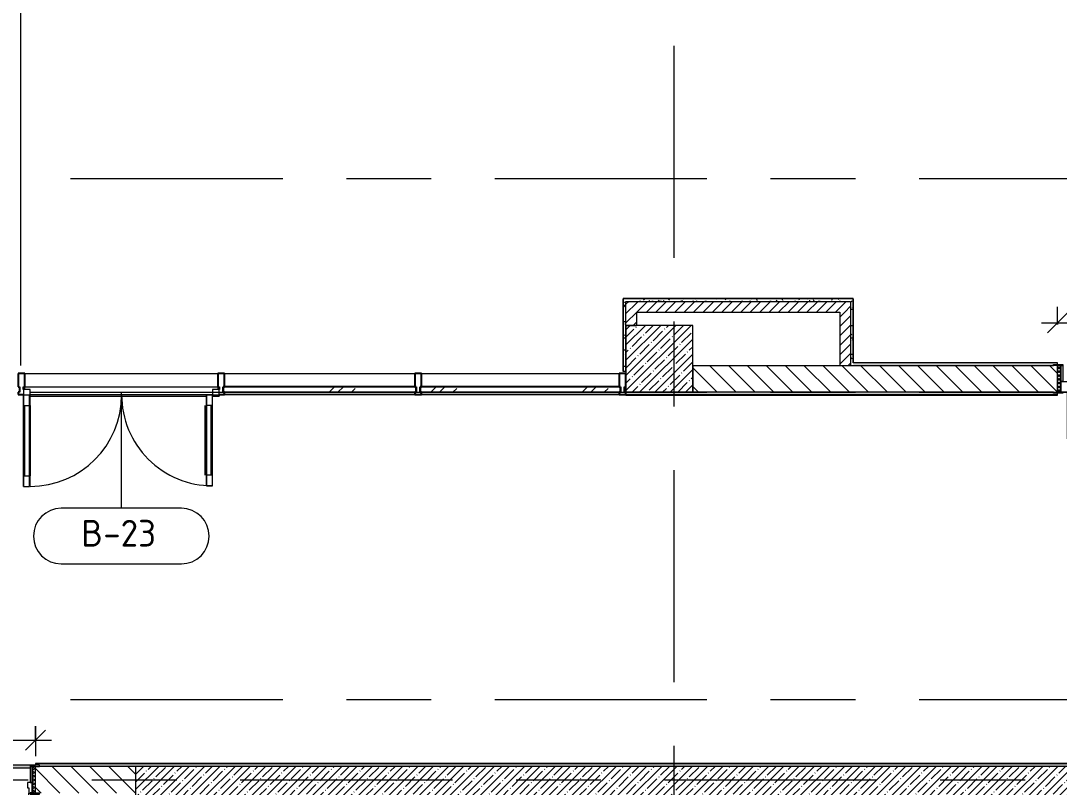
# Model space of a CAD drawing. Header units: millimetres. Extents: x 81632 to 272167, y -8553 to 29000.
# Drawn here: x 111071 to 118843, y 10444 to 16180 of the extents above; entities that cross this region are included whole.
import ezdxf

# ---------------------------------------------------------------- set-up
doc = ezdxf.new("R2010")
doc.units = ezdxf.units.MM
doc.linetypes.add('Осевая', pattern=[3175, 635, -476.25, 1587.5, -476.25])
for name, color, linetype, lineweight in [('A-ANNO-DIMS', 7, 'Continuous', 9), ('A-ANNO-DIMS-100', 7, 'Continuous', 9), ('A-DETL-GENF', 7, 'Continuous', 9), ('A-DOOR', 7, 'Continuous', 9), ('A-DOOR-FRAM-2', 7, 'Continuous', 9), ('A-DOOR-IDEN', 7, 'Continuous', 9), ('A-GLAZ-CURT', 7, 'Continuous', 9), ('A-GLAZ-CURT-1', 7, 'Continuous', 25), ('A-GLAZ-CWMG', 7, 'Continuous', 9), ('A-GLAZ-CWMG-1', 7, 'Continuous', 25), ('A-WALL', 7, 'Continuous', 9), ('I-WALL', 7, 'Continuous', 9), ('S-COLS', 7, 'Continuous', 9), ('Ограждение', 7, 'Continuous', 9), ('Оси-2', 7, 'Осевая', 9), ('Поручни', 7, 'Continuous', 9)]:
    doc.layers.add(name, color=color, linetype=linetype, lineweight=lineweight)
for name, color, linetype, lineweight, true_color in [('A-DOOR-1', 1, 'Continuous', 9, 0xff0000), ('A-DOOR-2', 1, 'Continuous', 13, 0xff0000), ('A-DOOR-FRAM-1', 1, 'Continuous', 13, 0xff0000), ('A-WALL-1', 7, 'Continuous', 9, 0x3c3c3c), ('A-WALL-FNSH-1', 7, 'Continuous', 9, 0x3c3c3c)]:
    doc.layers.add(name, color=color, linetype=linetype, lineweight=lineweight, true_color=true_color)
doc.styles.add('GOST Common', font='GOST_Common.ttf', dxfattribs={"height": 200})
doc.styles.add('ISOCPEUR', font='isocpeur.ttf', dxfattribs={"width": 0.9, "height": 250})
doc.dimstyles.new('ISO-2_5_0_9К_БОЛЬШОЙ', dxfattribs={"dimscale": 304.8, "dimtxt": 248.995294, "dimasz": 0.492126, "dimexe": 0.393701, "dimexo": 0.984252, "dimgap": 0, "dimtad": 1, "dimdec": 0, "dimrnd": 10, "dimzin": 0, "dimdsep": 46, "dimtxsty": 'ISOCPEUR', "dimblk1": 'OBLIQUE', "dimblk2": 'OBLIQUE', "dimsah": 1, "dimcen": 0.09, "dimdle": 0.393701, "dimazin": 0, "dimtfac": 1, "dimtdec": 4, "dimtix": 1, "dimtmove": 0, "dimatfit": 3, "dimfxl": 1, "dimtvp": 1, "dimtolj": 1, "dimtzin": 0, "dimarcsym": 2})
pattern_1 = [(135, (0, 0), (-70.71068, -70.71068), [])]
pattern_2 = [(45, (0, 0), (-57.024626, 57.024626), []), (45, (57.025, 0), (-57.024626, 57.024626), [100.806, -20.161, 3.353, -16.808])]
pattern_3 = [(45, (0, 0), (-35.35534, 35.35534), [])]
pattern_4 = [(0, (0, 0), (121.92, 30.48), [10.058, -81.382, 10.058, -81.382, -487.68]), (0, (0, 0), (121.92, 30.48), [-182.88, 10.058, -172.822, 10.058, -81.382, -213.36]), (0, (0, 0), (121.92, 30.48), [-457.2, 10.058, -50.902, 10.058, -142.342]), (120, (45.72, 15.24), (-87.356454, 90.345817), [10.058, -81.382, 10.058, -81.382, -487.68]), (120, (45.72, 15.24), (-87.356454, 90.345817), [-182.88, 10.058, -172.822, 10.058, -81.382, -213.36]), (120, (45.72, 15.24), (-87.356454, 90.345817), [-457.2, 10.058, -50.902, 10.058, -142.342]), (240, (60.96, 76.2), (-34.563546, -120.825817), [10.058, -81.382, 10.058, -81.382, -487.68]), (240, (60.96, 76.2), (-34.563546, -120.825817), [-182.88, 10.058, -172.822, 10.058, -81.382, -213.36]), (240, (60.96, 76.2), (-34.563546, -120.825817), [-457.2, 10.058, -50.902, 10.058, -142.342])]

# ---------------------------------------------------------------- blocks, each defined once
blk = doc.blocks.new('110_Дверь_СКБ_1Ст_Внутренняя1 - Д-8 950x2100h_охрана-31784688-План заполнения и маркировки дверных проемов 2 этажа в осях 23-33')
at = {"layer": 'A-DOOR'}
h = blk.add_hatch(dxfattribs=at)
h.set_pattern_fill('FP_6', color=256, style=0, pattern_type=2)
h.set_pattern_definition([(135, (1826.41, 164.685), (-14.14214, -14.14214), []), (225, (1826.41, 164.685), (14.14214, -14.14214), [])])
h.paths.add_polyline_path([(487.5, 100), (462.5, 100), (462.5, -100), (487.5, -100), (487.5, -42.4)])
at = {"layer": 'A-DOOR-FRAM-2'}
h = blk.add_hatch(dxfattribs=at)
h.set_pattern_fill('FP_7', color=256, style=0, pattern_type=2)
h.set_pattern_definition([(45, (-296.384, 164.685), (-14.1421, 14.1421), []), (135, (-296.384, 164.685), (-14.1421, -14.1421), [])])
h.paths.add_polyline_path([(-437.5, 100), (-462.5, 100), (-462.5, -100), (-437.5, -100), (-437.5, -42.4)])
at = {"layer": 'A-DOOR-1'}
blk.add_arc((437.5, 100), 850, 90, 180, dxfattribs=at)
at = {"layer": 'A-DOOR-2'}
for p, q in [((437.5, 950), (397.5, 950)), ((397.5, 950), (397.5, 100)), ((437.5, 100), (437.5, 950)), ((397.5, 100), (437.5, 100))]:
    blk.add_line(p, q, dxfattribs=at)
at = {"layer": 'A-DOOR-FRAM-1'}
for p, q in [((-422.5, 108), (-492.5, 108)), ((-492.5, 108), (-492.5, 100)), ((-492.5, 100), (-422.5, 100)), ((-437.5, 100), (-462.5, 100)), ((-462.5, 100), (-462.5, -100)), ((-412.5, 100), (-437.5, 100)), ((-437.5, 100), (-437.5, 20)), ((-437.5, -100), (-437.5, 100)), ((-422.5, 100), (-437.5, 100)), ((-437.5, 100), (-437.5, 99)), ((-437.5, 99), (-422.5, 99)), ((-422.5, 100), (-422.5, 108)), ((-422.5, 99), (-422.5, 100)), ((-412.5, 60), (-412.5, 100)), ((437.5, 100), (437.5, 60)), ((462.5, 100), (437.5, 100)), ((517.5, 108), (447.5, 108)), ((447.5, 108), (447.5, 100)), ((462.5, 100), (447.5, 100)), ((447.5, 100), (447.5, 99)), ((447.5, 100), (517.5, 100)), ((447.5, 99), (462.5, 99)), ((462.5, 20), (462.5, 100)), ((487.5, 100), (462.5, 100)), ((462.5, 100), (462.5, -100)), ((462.5, 99), (462.5, 100)), ((487.5, -100), (487.5, 100)), ((517.5, 100), (517.5, 108)), ((-437.5, 20), (-402.5, 20)), ((-422.5, 20), (-437.5, 20)), ((-437.5, 20), (-437.5, -100)), ((-422.5, -100), (-422.5, 20)), ((-402.5, 60), (-412.5, 60)), ((-402.5, 20), (-402.5, 60)), ((437.5, 60), (427.5, 60)), ((427.5, 60), (427.5, 20)), ((427.5, 20), (462.5, 20)), ((462.5, 20), (447.5, 20)), ((447.5, 20), (447.5, -100)), ((462.5, -100), (462.5, 20)), ((-422.5, -100), (-492.5, -100)), ((-492.5, -100), (-492.5, -108)), ((-492.5, -108), (-422.5, -108)), ((-462.5, -100), (-437.5, -100)), ((-437.5, -100), (-422.5, -100)), ((-422.5, -108), (-422.5, -100)), ((447.5, -100), (462.5, -100)), ((517.5, -100), (447.5, -100)), ((447.5, -100), (447.5, -108)), ((447.5, -108), (517.5, -108)), ((462.5, -100), (487.5, -100)), ((517.5, -108), (517.5, -100))]:
    blk.add_line(p, q, dxfattribs=at)
blk = doc.blocks.new('110_Дверь_СКБ_2Ст - Д-6_п__ ДОО_Дв_1450x2100h_Дверь из раздевальной в коридор-32371698-План заполнения и маркировки дверных проемов 2 этажа в осях 23-33')
at = {"layer": 'A-DOOR'}
h = blk.add_hatch(dxfattribs=at)
h.set_pattern_fill('FP_40', color=256, style=0, pattern_type=2)
h.set_pattern_definition([(225, (1576.41, -164.685), (-14.14214, 14.14214), []), (135, (1576.41, -164.685), (14.14214, 14.14214), [])])
h.paths.add_polyline_path([(737.5, -100), (737.5, 100), (712.5, 100), (712.5, -100)])
at = {"layer": 'A-DOOR-FRAM-2'}
h = blk.add_hatch(dxfattribs=at)
h.set_pattern_fill('FP_41', color=256, style=0, pattern_type=2)
h.set_pattern_definition([(315, (-546.384, -164.685), (-14.1421, -14.1421), []), (225, (-546.384, -164.685), (-14.1421, 14.1421), [])])
h.paths.add_polyline_path([(-687.5, -100), (-687.5, 100), (-712.5, 100), (-712.5, -100)])
at = {"layer": 'A-DOOR-1'}
for centre, radius, start, end in [((-637.5, -100), 350, 270, 0), ((662.5, -100), 950, 180, 270)]:
    blk.add_arc(centre, radius, start, end, dxfattribs=at)
at = {"layer": 'A-DOOR-2'}
for p, q in [((-637.5, -100), (-587.5, -100)), ((-637.5, -450), (-637.5, -100)), ((-587.5, -100), (-587.5, -450)), ((612.5, -100), (662.5, -100)), ((612.5, -1050), (612.5, -100)), ((662.5, -100), (662.5, -1050)), ((-587.5, -450), (-637.5, -450)), ((662.5, -1050), (612.5, -1050))]:
    blk.add_line(p, q, dxfattribs=at)
at = {"layer": 'A-DOOR-FRAM-1'}
for p, q in [((-742.5, 108), (-672.5, 108)), ((-742.5, 100), (-742.5, 108)), ((-672.5, 100), (-742.5, 100)), ((-712.5, 100), (-687.5, 100)), ((-712.5, -100), (-712.5, 100)), ((-687.5, 100), (-687.5, -100)), ((-687.5, 100), (-672.5, 100)), ((-687.5, -20), (-687.5, 100)), ((-672.5, 108), (-672.5, 100)), ((-672.5, 100), (-672.5, -20)), ((697.5, 100), (697.5, 108)), ((697.5, 108), (767.5, 108)), ((697.5, -20), (697.5, 100)), ((697.5, 100), (712.5, 100)), ((767.5, 100), (697.5, 100)), ((712.5, -100), (712.5, 100)), ((712.5, 100), (737.5, 100)), ((712.5, 100), (712.5, -20)), ((737.5, 100), (737.5, -100)), ((767.5, 108), (767.5, 100)), ((-687.5, -20), (-627.5, -20)), ((-687.5, -100), (-687.5, -20)), ((-672.5, -20), (-687.5, -20)), ((-637.5, -50), (-637.5, -100)), ((-627.5, -50), (-637.5, -50)), ((-627.5, -20), (-627.5, -50)), ((652.5, -20), (712.5, -20)), ((652.5, -50), (652.5, -20)), ((662.5, -50), (652.5, -50)), ((662.5, -100), (662.5, -50)), ((712.5, -20), (697.5, -20)), ((712.5, -20), (712.5, -100)), ((-742.5, -100), (-672.5, -100)), ((-742.5, -108), (-742.5, -100)), ((-672.5, -108), (-742.5, -108)), ((-687.5, -100), (-712.5, -100)), ((-637.5, -100), (-687.5, -100)), ((-672.5, -100), (-672.5, -108)), ((712.5, -100), (662.5, -100)), ((697.5, -108), (697.5, -100)), ((697.5, -100), (767.5, -100)), ((767.5, -108), (697.5, -108)), ((737.5, -100), (712.5, -100)), ((767.5, -100), (767.5, -108))]:
    blk.add_line(p, q, dxfattribs=at)
blk = doc.blocks.new('Прямоугольный импост - Импост структурный с накладкой - 160мм Темный-32356295-План заполнения и маркировки дверных проемов 2 этажа в осях 23-33')
at = {"layer": 'A-GLAZ-CWMG-1'}
for p, q in [((-50, 40), (-50, 140)), ((-50, 140), (0, 140)), ((0, 140), (0, 40)), ((-40, 40), (-50, 40)), ((-40, 20), (-40, 40)), ((-10, 40), (-10, 0)), ((0, 40), (-10, 40)), ((-10, 0), (0, 0)), ((0, 0), (0, -17)), ((0, -17), (-40, -17))]:
    blk.add_line(p, q, dxfattribs=at)
blk = doc.blocks.new('Системная панель - Стекло - 40мм-32428871-План заполнения и маркировки дверных проемов 2 этажа в осях 23-33')
at = {"layer": 'A-GLAZ-CURT'}
h = blk.add_hatch(dxfattribs=at)
h.set_pattern_fill('FP_44', color=256, style=0, pattern_type=2)
h.set_pattern_definition([(225, (114910, 13300), (282.8427, -282.8427), [200, -600]), (225, (115110, 13400), (282.8427, -282.8427), [600, -200]), (225, (114710, 13500), (282.8427, -282.8427), [200, -600])])
h.paths.add_polyline_path([(-749.5, 0), (-749.5, -40), (749.5, -40), (749.5, 0), (-281.5, 0)])
at = {"layer": 'A-GLAZ-CURT-1'}
for p, q in [((749.5, 0), (-749.5, 0)), ((-749.5, 0), (-749.5, -40)), ((749.5, -40), (749.5, 0)), ((-749.5, -40), (749.5, -40))]:
    blk.add_line(p, q, dxfattribs=at)
blk = doc.blocks.new('Прямоугольный импост - Импост структурный с накладкой - 160мм Темный-32428319-План заполнения и маркировки дверных проемов 2 этажа в осях 23-33')
at = {"layer": 'A-GLAZ-CWMG-1'}
for p, q in [((0, 140), (-50, 140)), ((-50, 140), (-50, 40)), ((0, 40), (0, 140)), ((-50, 40), (-40, 40)), ((-40, 0), (-50, 0)), ((-50, 0), (-50, -17)), ((-40, 40), (-40, 0)), ((-10, 0), (-10, 40)), ((-10, 40), (0, 40)), ((0, 0), (-10, 0)), ((0, -17), (0, 0)), ((-50, -17), (0, -17))]:
    blk.add_line(p, q, dxfattribs=at)
blk = doc.blocks.new('Дверь_Витражная_остекление_ - ВВ-23-32429828-План заполнения и маркировки дверных проемов 2 этажа в осях 23-33')
at = {"layer": 'A-DETL-GENF'}
for p, q in [((-682.5, 700), (-637.5, 700)), ((-682.5, 700), (-682.5, 20)), ((-637.5, 700), (-682.5, 700)), ((-682.5, 700), (-682.5, 20)), ((-637.5, 700), (-637.5, 20)), ((-637.5, 20), (-637.5, 700)), ((732.5, 705), (687.5, 705)), ((687.5, 705), (687.5, 20)), ((732.5, 705), (687.5, 705)), ((687.5, 705), (687.5, 20)), ((732.5, 705), (732.5, 20)), ((732.5, 20), (732.5, 705)), ((678.5, 625), (678.5, 100)), ((732.5, 625), (687.5, 625)), ((722.5, 625), (722.5, 100)), ((-682.5, 620), (-637.5, 620)), ((-672.5, 620), (-672.5, 100)), ((-628.5, 620), (-628.5, 100)), ((-682.5, 100), (-637.5, 100)), ((732.5, 100), (687.5, 100)), ((-637.5, 20), (-682.5, 20)), ((-682.5, 20), (-637.5, 20))]:
    blk.add_line(p, q, dxfattribs=at)
at = {"layer": 'A-DOOR-1'}
for p, q in [((-682.5, 700), (-682.5, 20)), ((682.5, 705), (682.5, 20))]:
    blk.add_line(p, q, dxfattribs=at)
for centre, radius, start, end in [((-682.5, 20), 680, 360, 90), ((682.5, 20), 685, 90, 180)]:
    blk.add_arc(centre, radius, start, end, dxfattribs=at)
at = {"layer": 'A-DOOR-2'}
for p, q in [((-682.5, 20), (-732.5, 20)), ((-732.5, 20), (-732.5, -20)), ((-682.5, -20), (-682.5, 20)), ((732.5, 20), (682.5, 20)), ((682.5, 20), (682.5, -20)), ((732.5, -20), (732.5, 20)), ((-732.5, -20), (-682.5, -20)), ((682.5, -20), (732.5, -20))]:
    blk.add_line(p, q, dxfattribs=at)
blk = doc.blocks.new('Прямоугольный импост - Импост структурный с накладкой - 160мм Темный-32428730-План заполнения и маркировки дверных проемов 2 этажа в осях 23-33')
at = {"layer": 'A-GLAZ-CWMG'}
for p, q in [((111100.5, 13540), (112545.5, 13540)), ((111100.5, 13420), (111100.5, 13440)), ((111100.5, 13440), (112545.5, 13440)), ((111140.5, 13400), (112505.5, 13400)), ((111140.5, 13383), (112505.5, 13383)), ((112545.5, 13440), (112545.5, 13420))]:
    blk.add_line(p, q, dxfattribs=at)
blk = doc.blocks.new('Прямоугольный импост - Импост структурный с накладкой - 160мм Темный-32428868-План заполнения и маркировки дверных проемов 2 этажа в осях 23-33')
at = {"layer": 'A-GLAZ-CWMG'}
for p, q in [((114070.5, 13540), (115549.5, 13540)), ((114070.5, 13383), (115549.5, 13383))]:
    blk.add_line(p, q, dxfattribs=at)
blk = doc.blocks.new('Системная панель - Стекло - 40мм-32428872-План заполнения и маркировки дверных проемов 2 этажа в осях 23-33')
at = {"layer": 'A-GLAZ-CURT'}
h = blk.add_hatch(dxfattribs=at)
h.set_pattern_fill('FP_45', color=256, style=0, pattern_type=2)
h.set_pattern_definition([(225, (113408, 13300), (282.8427, -282.8427), [200, -600]), (225, (113608, 13400), (282.8427, -282.8427), [600, -200]), (225, (113208, 13500), (282.8427, -282.8427), [200, -600])])
h.paths.add_polyline_path([(-722.5, 0), (-722.5, -40), (722.5, -40), (722.5, 0)])
at = {"layer": 'A-GLAZ-CURT-1'}
for p, q in [((722.5, 0), (-722.5, 0)), ((-722.5, 0), (-722.5, -40)), ((722.5, -40), (722.5, 0)), ((-722.5, -40), (722.5, -40))]:
    blk.add_line(p, q, dxfattribs=at)
blk = doc.blocks.new('Прямоугольный импост - Импост структурный с накладкой - 160мм Темный-32428869-План заполнения и маркировки дверных проемов 2 этажа в осях 23-33')
at = {"layer": 'A-GLAZ-CWMG'}
for p, q in [((112595.5, 13540), (114020.5, 13540)), ((112595.5, 13383), (114020.5, 13383))]:
    blk.add_line(p, q, dxfattribs=at)
blk = doc.blocks.new('Прямоугольный импост - Импост структурный с накладкой - 160мм Темный-32356291-План заполнения и маркировки дверных проемов 2 этажа в осях 23-33')
at = {"layer": 'A-GLAZ-CWMG-1'}
for p, q in [((-25, 40), (-25, 140)), ((-25, 140), (25, 140)), ((25, 140), (25, 40)), ((-15, 40), (-25, 40)), ((-25, -17), (-25, 0)), ((-25, 0), (-15, 0)), ((-15, 0), (-15, 40)), ((15, 40), (15, 20)), ((25, 40), (15, 40)), ((15, -17), (-25, -17))]:
    blk.add_line(p, q, dxfattribs=at)
blk = doc.blocks.new('Прямоугольный импост - Импост структурный с накладкой - 160мм Темный-30755836-План заполнения и маркировки дверных проемов 2 этажа в осях 23-33')
at = {"layer": 'A-GLAZ-CWMG-1'}
for p, q in [((-25, 40), (-25, 140)), ((-25, 140), (25, 140)), ((25, 140), (25, 40)), ((-15, 40), (-25, 40)), ((-25, -17), (-25, 0)), ((-25, 0), (-15, 0)), ((-15, 0), (-15, 40)), ((15, 40), (15, 0)), ((25, 40), (15, 40)), ((15, 0), (25, 0)), ((25, 0), (25, -17)), ((25, -17), (-25, -17))]:
    blk.add_line(p, q, dxfattribs=at)
blk = doc.blocks.new('Ограждение - Ограждение-32875348-План заполнения и маркировки дверных проемов 2 этажа в осях 23-33')
at = {"layer": 'Ограждение'}
blk.add_hatch(color=256, dxfattribs=at).paths.add_polyline_path([(111140, 10590), (111140, 10608), (111180, 10608), (111180, 10610), (110238.6, 10610), (110238.6, 10608), (110270, 10608), (110270, 10590)])
at = {"layer": 'Поручни'}
for p, q in [((110238.6, 10608), (110238.6, 10610)), ((111180, 10610), (110238.6, 10610)), ((110270, 10590), (111140, 10590))]:
    blk.add_line(p, q, dxfattribs=at)
blk = doc.blocks.new('Ограждение - Ограждение-32875993-План заполнения и маркировки дверных проемов 2 этажа в осях 23-33')
at = {"layer": 'Ограждение'}
h = blk.add_hatch(color=256, dxfattribs=at)
h.paths.add_polyline_path([(112505.5, 13380), (112505.5, 13383), (111140.5, 13383), (111140.5, 13380), (111135.5, 13380), (111135.5, 13370), (112460.5, 13370), (112460.5, 13380)])
h.paths.add_polyline_path([(112545.5, 13370), (112555.5, 13370), (112555.5, 13380), (112505.5, 13380), (112505.5, 13370)])
at = {"layer": 'Поручни'}
for p, q in [((111135.5, 13370), (112460.5, 13370)), ((112505.5, 13370), (112555.5, 13370)), ((112555.5, 13380), (112555.5, 13370))]:
    blk.add_line(p, q, dxfattribs=at)
blk = doc.blocks.new('DIMBLOCK34-План заполнения и маркировки дверных проемов 2 этажа в осях 23-33')
at = {"layer": 'A-ANNO-DIMS-100'}
for p, q in [((110230, 10908), (110230, 10676.5)), ((110230, 10796.5), (110230, 10908)), ((111180, 10900), (111180, 10676.5)), ((111180, 10796.5), (111180, 10900)), ((110110, 10796.5), (111300, 10796.5))]:
    blk.add_line(p, q, dxfattribs=at)
at = {"layer": 'A-ANNO-DIMS-100', "lineweight": 20}
for p, q in [((110230, 10796.5), (110305, 10871.5)), ((111180, 10796.5), (111255, 10871.5)), ((110230, 10796.5), (110155, 10721.5)), ((111180, 10796.5), (111105, 10721.5))]:
    blk.add_line(p, q, dxfattribs=at)
at = {"layer": 'A-ANNO-DIMS-100', "color": 0, "insert": (110468, 11123.1), "char_height": 250, "width": 568.858, "attachment_point": 1, "line_spacing_factor": 1.149209, "style": 'ISOCPEUR'}
blk.add_mtext('950', dxfattribs=at)
blk = doc.blocks.new('_Oblique')
at = {"color": 0, "linetype": 'ByBlock', "lineweight": -2}
blk.add_line((-0.5, -0.5), (0.5, 0.5), dxfattribs=at)
blk = doc.blocks.new('DIMBLOCK55-План заполнения и маркировки дверных проемов 2 этажа в осях 23-33')
at = {"layer": 'A-ANNO-DIMS-100'}
for p, q in [((118830, 13908), (118830, 14038.4)), ((120280, 13908), (120280, 14038.4)), ((118710, 13918.4), (120400, 13918.4)), ((118830, 13918.4), (118830, 13908)), ((120280, 13918.4), (120280, 13908))]:
    blk.add_line(p, q, dxfattribs=at)
at = {"layer": 'A-ANNO-DIMS-100', "lineweight": 20}
for p, q in [((118830, 13918.4), (118905, 13993.4)), ((120280, 13918.4), (120355, 13993.4)), ((118830, 13918.4), (118755, 13843.4)), ((120280, 13918.4), (120205, 13843.4))]:
    blk.add_line(p, q, dxfattribs=at)
at = {"layer": 'A-ANNO-DIMS-100', "color": 0, "insert": (119248.5, 14245), "char_height": 250, "width": 735.494, "attachment_point": 1, "line_spacing_factor": 1.149209, "style": 'ISOCPEUR'}
blk.add_mtext('1450', dxfattribs=at)
blk = doc.blocks.new('М_двери - Типоразмер_рамка-25223575-План заполнения и маркировки дверных проемов 2 этажа в осях 23-33')
at = {"layer": 'A-DOOR-IDEN'}
for p, q in [((4.496, 2.08), (-4.496, 2.08)), ((-4.496, -2.08), (4.496, -2.08))]:
    blk.add_line(p, q, dxfattribs=at)
for centre, start, end in [((-4.496, 0), 90, 270), ((4.496, 0), 270, 90)]:
    blk.add_arc(centre, 2.08, start, end, dxfattribs=at)

msp = doc.modelspace()

# ---------------------------------------------------------------- hatches: boundary and pattern name
at = {"layer": 'I-WALL'}
h = msp.add_hatch(dxfattribs=at)
h.set_pattern_fill('FP_38', color=256, style=0, pattern_type=2)
h.set_pattern_definition(pattern_4)
h.paths.add_polyline_path([(115600, 13557), (115600, 14100), (115580, 14100), (115580, 13557)])
h = msp.add_hatch(dxfattribs=at)
h.set_pattern_fill('FP_38', color=256, style=0, pattern_type=2)
h.set_pattern_definition(pattern_4)
h.paths.add_polyline_path([(117280.4, 14080), (117300.4, 14080), (117300.4, 14100), (115600, 14100), (115600, 14080)])
h = msp.add_hatch(dxfattribs=at)
h.set_pattern_fill('FP_5', color=256, style=0, pattern_type=2)
h.set_pattern_definition(pattern_3)
h.paths.add_polyline_path([(115680, 13900), (115680, 14080), (115600, 14080), (115600, 13900)])
h = msp.add_hatch(dxfattribs=at)
h.set_pattern_fill('FP_5', color=256, style=0, pattern_type=2)
h.set_pattern_definition(pattern_3)
h.paths.add_polyline_path([(117280.4, 14000), (117280.4, 14080), (115680, 14080), (115680, 14000), (117200.4, 14000)])
h = msp.add_hatch(dxfattribs=at)
h.set_pattern_fill('FP_38', color=256, style=0, pattern_type=2)
h.set_pattern_definition(pattern_4)
h.paths.add_polyline_path([(117300.4, 13600), (117300.4, 14080), (117280.4, 14080), (117280.4, 13600)])
h = msp.add_hatch(dxfattribs=at)
h.set_pattern_fill('FP_5', color=256, style=0, pattern_type=2)
h.set_pattern_definition(pattern_3)
h.paths.add_polyline_path([(117280.4, 13600), (117280.4, 14000), (117200.4, 14000), (117200.4, 13600)])
h = msp.add_hatch(dxfattribs=at)
h.set_pattern_fill('FP_38', color=256, style=0, pattern_type=2)
h.set_pattern_definition(pattern_4)
h.paths.add_polyline_path([(120930, 13600), (120930, 13620), (120280, 13620), (120280, 13608), (120310, 13608), (120310, 13600)])
h.paths.add_polyline_path([(118800, 13600), (118800, 13608), (118830, 13608), (118830, 13620), (117300.4, 13620), (117300.4, 13600)])
h = msp.add_hatch(dxfattribs=at)
h.set_pattern_fill('FP_4', color=256, style=0, pattern_type=2)
h.set_pattern_definition(pattern_1)
h.paths.add_polyline_path([(120930, 13400), (120930, 13600), (120280, 13600), (120280, 13400), (120460, 13400)])
h.paths.add_polyline_path([(118830, 13400), (118830, 13600), (116100.4, 13600), (116100.4, 13400), (118800, 13400)])
h = msp.add_hatch(dxfattribs=at)
h.set_pattern_fill('FP_38', color=256, style=0, pattern_type=2)
h.set_pattern_definition(pattern_4)
h.paths.add_polyline_path([(120359, 13380), (120360, 13380), (120360, 13400), (120310, 13400), (120310, 13392), (120280, 13392), (120280, 13380), (120310, 13380)])
h.paths.add_polyline_path([(118830, 13380), (118830, 13392), (118800, 13392), (118800, 13400), (115599.5, 13400), (115599.5, 13380), (117634.5, 13380)])
h = msp.add_hatch(dxfattribs=at)
h.set_pattern_fill('FP_38', color=256, style=0, pattern_type=2)
h.set_pattern_definition(pattern_4)
h.paths.add_polyline_path([(121190, 10600), (121189, 10620), (111180, 10620), (111180, 10608), (111210, 10608), (111210, 10600), (120177.4, 10600)])
h.paths.add_polyline_path([(110005.5, 10600), (110200, 10600), (110200, 10608), (110230, 10608), (110230, 10620), (109105, 10620), (109105, 10608), (109160, 10608), (109160, 10600)])
h.paths.add_polyline_path([(107650, 10600), (107650, 10608), (107705, 10608), (107705, 10620), (105095, 10620), (105095, 10608), (105125, 10608), (105125, 10600), (107462.5, 10600)])
h.paths.add_polyline_path([(103615, 10600), (103615, 10608), (103645, 10608), (103645, 10620), (100809, 10620), (100809, 10600), (102376.5, 10600)])
h = msp.add_hatch(dxfattribs=at)
h.set_pattern_fill('FP_4', color=256, style=0, pattern_type=2)
h.set_pattern_definition(pattern_1)
h.paths.add_polyline_path([(121210, 10400), (121210, 10600), (119330, 10600), (119330, 10400), (120177.4, 10400)])
h.paths.add_polyline_path([(111930, 10400), (111930, 10600), (111180, 10600), (111180, 10400), (111277, 10400)])
h.paths.add_polyline_path([(109670, 10400), (110230, 10400), (110230, 10600), (109105, 10600), (109105, 10400), (109650, 10400)])
h.paths.add_polyline_path([(107650, 10400), (107705, 10400), (107705, 10600), (107350, 10600), (107350, 10400), (107462.5, 10400)])
h = msp.add_hatch(dxfattribs=at)
h.set_pattern_fill('FP_2', color=256, style=0, pattern_type=2)
h.set_pattern_definition(pattern_2)
h.paths.add_polyline_path([(119250, 10380), (119330, 10380), (119330, 10600), (111930, 10600), (111930, 10380), (117634.5, 10380)])
at = {"layer": 'S-COLS'}
h = msp.add_hatch(dxfattribs=at)
h.set_pattern_fill('FP_2', color=256, style=0, pattern_type=2)
h.set_pattern_definition(pattern_2)
h.paths.add_polyline_path([(115600, 13400), (116100, 13400), (116100, 13900), (115600, 13900), (115600, 13542.4)])

# ---------------------------------------------------------------- linework, layer by layer
at = {"layer": 'A-DOOR-IDEN'}
msp.add_line((111823, 13400), (111823, 12531.5), dxfattribs=at)
at = {"layer": 'A-WALL'}
for p, q in [((117300.4, 14100), (117300.4, 13620)), ((116100.4, 13600), (118800, 13600)), ((118800, 13400), (115599.5, 13400)), ((121190, 10620), (111180, 10620)), ((111930, 10600), (111930, 6700))]:
    msp.add_line(p, q, dxfattribs=at)
at = {"layer": 'A-WALL-1'}
for p, q in [((117300.4, 14100), (115580, 14100)), ((115600, 13557), (115600, 14080)), ((115600, 14080), (117280.4, 14080)), ((117280.4, 14080), (117280.4, 13600)), ((115680, 13900), (115680, 14000)), ((115680, 14000), (117200.4, 14000)), ((117200.4, 14000), (117200.4, 13600)), ((115600, 13900), (115680, 13900)), ((118830, 13620), (117300.4, 13620)), ((118830, 13608), (118830, 13620)), ((115580, 13557), (115600, 13557)), ((116100.4, 13600), (116100.4, 13400)), ((115599.5, 13400), (115599.5, 13380)), ((115599.5, 13380), (115600, 13380)), ((118830, 13380), (118830, 13392)), ((111180, 10620), (111180, 10608)), ((121210, 10600), (111210, 10600))]:
    msp.add_line(p, q, dxfattribs=at)
at = {"layer": 'A-WALL-FNSH-1'}
for p, q in [((111071, 13600), (111071, 21129)), ((117301.4, 14101), (115579, 14101)), ((115579, 14101), (115579, 13555)), ((115580, 13555), (115580, 14100)), ((117301.4, 13621), (117301.4, 14101)), ((118830, 13621), (117301.4, 13621)), ((118830, 13620), (118830, 13621)), ((111070, 13600), (111071, 13600)), ((115579, 13555), (115580, 13555)), ((118830, 13380), (115600, 13380)), ((115600, 13380), (115600, 13379)), ((115600, 13379), (118830, 13379)), ((116285.7, 13379), (116285.7, 13378)), ((117485.4, 13378), (117485.4, 13379)), ((117743.8, 13378), (117743.8, 13379)), ((118830, 13379), (118830, 13380)), ((121189, 10621), (111180, 10621)), ((111180, 10621), (111180, 10620)), ((115719.3, 10622), (115719.3, 10621)), ((116309.5, 10621), (116309.5, 10622))]:
    msp.add_line(p, q, dxfattribs=at)
at = {"layer": 'I-WALL'}
for p, q in [((116285.6, 13379), (116285.6, 13378)), ((117455.7, 13378), (116285.6, 13378)), ((117455.7, 13378), (117455.7, 13379)), ((117455.7, 13378), (117743.8, 13378)), ((117485.6, 13378), (117485.6, 13379)), ((115700.3, 10622), (115700.3, 10621)), ((115719.3, 10622), (116691.4, 10622)), ((116691.4, 10621), (116691.4, 10622))]:
    msp.add_line(p, q, dxfattribs=at)
at = {"layer": 'S-COLS'}
for p, q in [((116100, 13900), (115600, 13900)), ((115600, 13900), (115600, 13400)), ((116100, 13400), (116100, 13900)), ((115600, 13400), (116100, 13400))]:
    msp.add_line(p, q, dxfattribs=at)
at = {"layer": 'Оси-2'}
for p, q in [((115960, 593.7), (115960, 19415.1)), ((84932.5, 15000), (122160, 15000)), ((84932.5, 13400), (119719, 13400)), ((84932.5, 11100), (120319, 11100)), ((86202.5, 10500), (120319, 10500))]:
    msp.add_line(p, q, dxfattribs=at)

# ---------------------------------------------------------------- block references
at = {"layer": 'A-DOOR-1'}
msp.add_blockref('110_Дверь_СКБ_2Ст - Д-6_п__ ДОО_Дв_1450x2100h_Дверь из раздевальной в коридор-32371698-План заполнения и маркировки дверных проемов 2 этажа в осях 23-33', (119542.5, 13500), dxfattribs=at)
at = {"layer": 'A-DOOR-1', "rotation": 180}
for name, p in [('Дверь_Витражная_остекление_ - ВВ-23-32429828-План заполнения и маркировки дверных проемов 2 этажа в осях 23-33', (111823, 13400)), ('110_Дверь_СКБ_1Ст_Внутренняя1 - Д-8 950x2100h_охрана-31784688-План заполнения и маркировки дверных проемов 2 этажа в осях 23-33', (110717.5, 10500))]:
    msp.add_blockref(name, p, dxfattribs=at)
at = {"layer": 'A-DOOR-IDEN', "xscale": 99.99999999999993, "yscale": 99.99999999999993, "zscale": 99.99999999999993}
msp.add_blockref('М_двери - Типоразмер_рамка-25223575-План заполнения и маркировки дверных проемов 2 этажа в осях 23-33', (111823, 12323.5), dxfattribs=at)
at = {"layer": 'A-GLAZ-CURT', "rotation": 180}
for name, p in [('Системная панель - Стекло - 40мм-32428872-План заполнения и маркировки дверных проемов 2 этажа в осях 23-33', (113308, 13400)), ('Системная панель - Стекло - 40мм-32428871-План заполнения и маркировки дверных проемов 2 этажа в осях 23-33', (114810, 13400))]:
    msp.add_blockref(name, p, dxfattribs=at)
at = {"layer": 'A-GLAZ-CWMG', "extrusion": (0, 0, -1)}
for name, p in [('Прямоугольный импост - Импост структурный с накладкой - 160мм Темный-32356295-План заполнения и маркировки дверных проемов 2 этажа в осях 23-33', (-111050.5, 13400)), ('Прямоугольный импост - Импост структурный с накладкой - 160мм Темный-32356291-План заполнения и маркировки дверных проемов 2 этажа в осях 23-33', (-112570.5, 13400)), ('Прямоугольный импост - Импост структурный с накладкой - 160мм Темный-30755836-План заполнения и маркировки дверных проемов 2 этажа в осях 23-33', (-114045.5, 13400))]:
    msp.add_blockref(name, p, dxfattribs=at)
at = {"layer": 'A-GLAZ-CWMG'}
for name, p in [('Прямоугольный импост - Импост структурный с накладкой - 160мм Темный-32428730-План заполнения и маркировки дверных проемов 2 этажа в осях 23-33', (0, 0)), ('Прямоугольный импост - Импост структурный с накладкой - 160мм Темный-32428869-План заполнения и маркировки дверных проемов 2 этажа в осях 23-33', (0, 0)), ('Прямоугольный импост - Импост структурный с накладкой - 160мм Темный-32428868-План заполнения и маркировки дверных проемов 2 этажа в осях 23-33', (0, 0)), ('Прямоугольный импост - Импост структурный с накладкой - 160мм Темный-32428319-План заполнения и маркировки дверных проемов 2 этажа в осях 23-33', (115599.5, 13400))]:
    msp.add_blockref(name, p, dxfattribs=at)
at = {"layer": 'Поручни'}
for name in ['Ограждение - Ограждение-32875993-План заполнения и маркировки дверных проемов 2 этажа в осях 23-33', 'Ограждение - Ограждение-32875348-План заполнения и маркировки дверных проемов 2 этажа в осях 23-33']:
    msp.add_blockref(name, (0, 0), dxfattribs=at)

# ---------------------------------------------------------------- texts
at = {"layer": 'A-DOOR-IDEN', "char_height": 200, "attachment_point": 1, "style": 'GOST Common'}
for s, insert, width in [('\\fGOST Common|b0|i0|c204|p34|;В', (111522.8, 12444.8), 200.422), ('-23', (111688.1, 12444.8), 521.097)]:
    msp.add_mtext(s, dxfattribs=dict(at, insert=insert, width=width))

# ---------------------------------------------------------------- dimensions: what is measured, and where the dimension line sits
at = {"layer": 'A-ANNO-DIMS'}
for base, p1, p2, override, picture, middle in [((120280, 13918.4), (118830, 13608), (120280, 13608), {"dimpost": '<>', "dimfxl": 1450}, 'DIMBLOCK55-План заполнения и маркировки дверных проемов 2 этажа в осях 23-33', (119555, 14043.4)), ((111180, 10796.5), (110230, 10608), (111180, 10600), {"dimpost": '<>', "dimfxl": 950.033684}, 'DIMBLOCK34-План заполнения и маркировки дверных проемов 2 этажа в осях 23-33', (110705, 10921.5))]:
    dim = msp.add_linear_dim(base=base, p1=p1, p2=p2, dimstyle='ISO-2_5_0_9К_БОЛЬШОЙ', override=override, dxfattribs=at)
    dim.commit()
    dim.dimension.update_dxf_attribs({"geometry": picture, "text_midpoint": middle})

doc.saveas('drawing.dxf')
